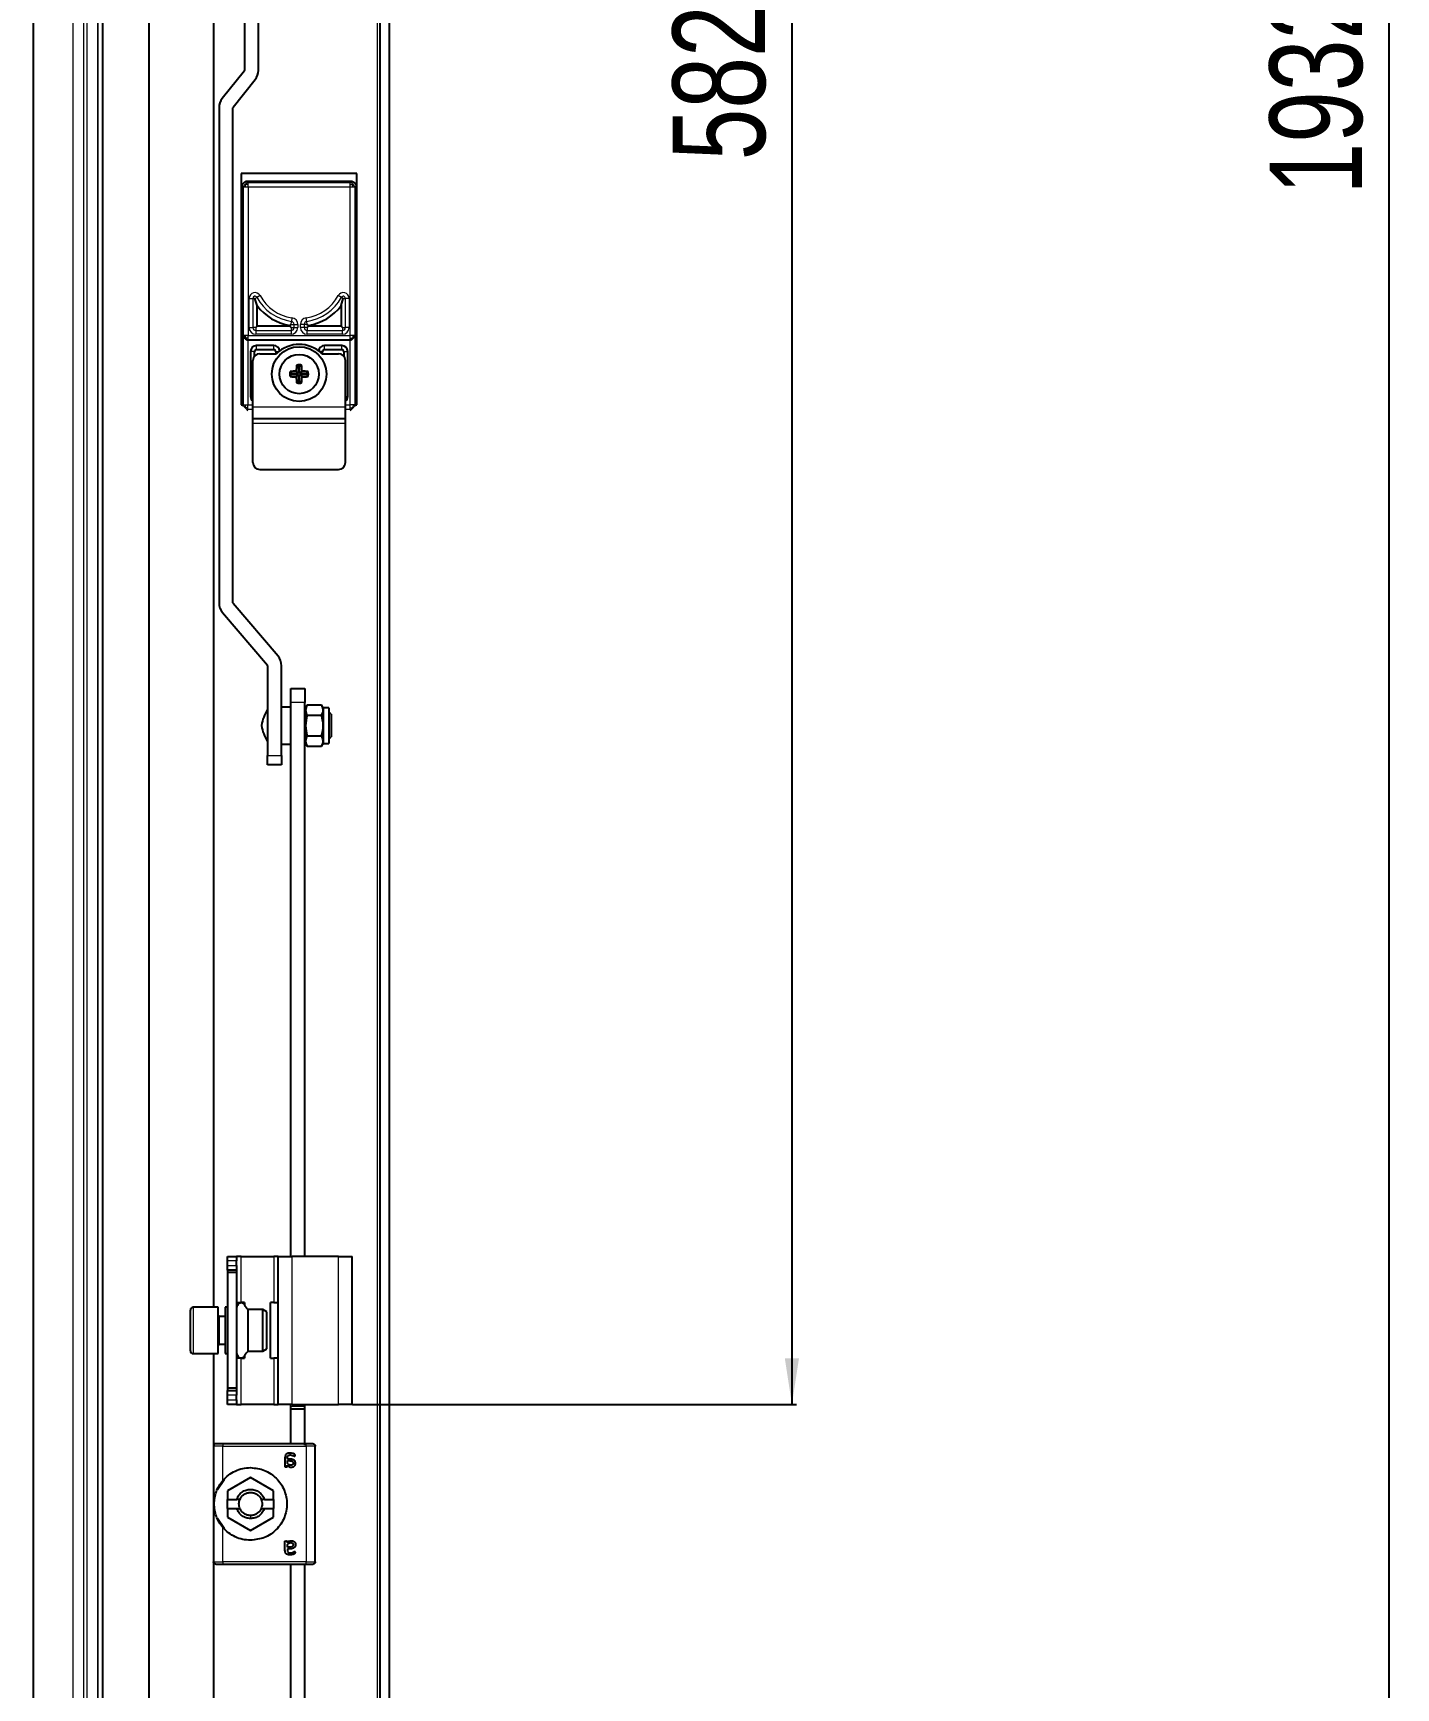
# Model space of a CAD drawing. Header units: millimetres. Extents: x -769 to 1797, y -1657 to 1017.
# Drawn here: x 1502.8 to 1797.4, y -609.3 to -251.7 of the extents above; entities that cross this region are included whole.
import ezdxf

# ---------------------------------------------------------------- set-up
doc = ezdxf.new("R2010")
doc.units = ezdxf.units.MM
doc.layers.add('FORMAT', color=7, linetype='Continuous')
doc.styles.add('SLDTEXTSTYLE0', font='TXT', dxfattribs={"width": 0.75})
doc.dimstyles.new('SLDDIMSTYLE0', dxfattribs={"dimtxt": 20, "dimasz": 10, "dimexe": 0, "dimexo": 0.0625, "dimgap": 5, "dimtad": 2, "dimdec": 1, "dimrnd": 1e-09, "dimzin": 12, "dimdsep": 46, "dimtxsty": 'SLDTEXTSTYLE0', "dimsah": 1, "dimcen": 0.09, "dimadec": 0, "dimazin": 3, "dimtfac": 1, "dimtofl": 0, "dimtmove": 0, "dimatfit": 3, "dimfxl": 0, "dimfrac": 2, "dimtolj": 1, "dimtzin": 12, "dimarcsym": 0})

# ---------------------------------------------------------------- blocks, each defined once
blk = doc.blocks.new('_D_8')
at = {"layer": 'FORMAT'}
for p, q in [((1571.83, 708.99), (1796.84, 708.99)), ((1795.84, 708.99), (1795.84, -1223.01)), ((1571.83, -1223.01), (1796.84, -1223.01))]:
    blk.add_line(p, q, dxfattribs=at)
for points in [[(1795.84, 708.99), (1794.3, 698.99), (1797.38, 698.99)], [(1795.84, -1223.01), (1797.38, -1213.01), (1794.3, -1213.01)]]:
    blk.add_solid(points, dxfattribs=at)
at = {"layer": 'FORMAT', "insert": (1770.06, -286.56), "char_height": 20, "attachment_point": 1, "rotation": 90, "style": 'SLDTEXTSTYLE0'}
blk.add_mtext('1932', dxfattribs=at)
blk = doc.blocks.new('_D_11')
at = {"layer": 'FORMAT'}
for p, q in [((1571.83, 33.99), (1667.83, 33.99)), ((1666.83, 33.99), (1666.83, -548.01)), ((1571.83, -548.01), (1667.83, -548.01))]:
    blk.add_line(p, q, dxfattribs=at)
for points in [[(1666.83, 33.99), (1665.29, 23.99), (1668.36, 23.99)], [(1666.83, -548.01), (1668.36, -538.01), (1665.29, -538.01)]]:
    blk.add_solid(points, dxfattribs=at)
at = {"layer": 'FORMAT', "insert": (1641.04, -279.17), "char_height": 20, "attachment_point": 1, "rotation": 90, "style": 'SLDTEXTSTYLE0'}
blk.add_mtext('582', dxfattribs=at)

msp = doc.modelspace()

# ---------------------------------------------------------------- linework, layer by layer
at = {"color": 7, "linetype": 'Continuous', "lineweight": 25}
for p, q in [((1577.82, -1334.51), (1577.82, 820.49)), ((1579.82, -1334.51), (1579.82, 820.49)), ((1527.82, 787.49), (1527.82, -1301.51)), ((1517.82, 757.99), (1517.82, -1272.01)), ((1502.82, 742.99), (1502.82, -1257.01)), ((1541.82, 12.99), (1541.82, -527.01)), ((1548.52, -234.51), (1548.52, -259.74)), ((1551.52, -259.74), (1551.52, -234.51)), ((1548.48, -259.86), (1543.72, -265.83)), ((1546.06, -267.7), (1550.82, -261.73)), ((1543.02, -267.83), (1543.02, -374.81)), ((1546.02, -374.81), (1546.02, -267.83)), ((1572.82, -282.01), (1547.82, -282.01)), ((1547.82, -282.01), (1547.82, -332.01)), ((1572.82, -332.01), (1572.82, -282.01)), ((1548, -332.01), (1548, -284.69)), ((1549, -283.69), (1571.64, -283.69)), ((1572.64, -284.69), (1572.64, -332.01)), ((1551.22, -310.56), (1550.77, -309.01)), ((1551.22, -315.05), (1551.22, -310.56)), ((1569.42, -310.56), (1569.87, -309.01)), ((1569.42, -310.56), (1569.42, -315.05)), ((1558.32, -314.86), (1558.57, -314.64)), ((1562.32, -314.86), (1562.07, -314.64)), ((1549.29, -318.01), (1549.27, -318.01)), ((1549.3, -318.01), (1549.29, -318.01)), ((1571.34, -318.01), (1549.3, -318.01)), ((1551.22, -315.05), (1550.97, -315.31)), ((1558.32, -315.05), (1551.22, -315.05)), ((1558.32, -314.86), (1558.32, -315.05)), ((1558.32, -315.05), (1558.57, -315.31)), ((1562.32, -315.05), (1562.07, -315.31)), ((1562.32, -315.05), (1562.32, -314.86)), ((1569.42, -315.05), (1562.32, -315.05)), ((1569.42, -315.05), (1569.67, -315.31)), ((1571.35, -318.01), (1571.34, -318.01)), ((1571.37, -318.01), (1571.35, -318.01)), ((1549.82, -320.51), (1549.82, -330.21)), ((1550.69, -321.48), (1550.69, -320.51)), ((1554.82, -319.21), (1551.12, -319.21)), ((1551.12, -320.07), (1554.82, -320.07)), ((1551.82, -320.96), (1555.42, -320.96)), ((1555.26, -320.51), (1555.26, -320.96)), ((1565.22, -320.96), (1568.82, -320.96)), ((1565.39, -320.96), (1565.39, -320.51)), ((1569.52, -319.21), (1565.82, -319.21)), ((1565.82, -320.07), (1569.52, -320.07)), ((1569.96, -320.51), (1569.96, -321.48)), ((1570.82, -330.21), (1570.82, -320.51)), ((1550.32, -332.46), (1550.32, -322.46)), ((1558.76, -325.24), (1558.4, -324.81)), ((1560.21, -325.24), (1558.76, -325.24)), ((1560.21, -325.24), (1559.69, -324.73)), ((1560.21, -323.8), (1559.77, -323.44)), ((1560.21, -323.8), (1560.21, -325.24)), ((1560.43, -323.8), (1560.87, -323.44)), ((1560.43, -325.24), (1560.43, -323.8)), ((1560.43, -325.24), (1560.95, -324.73)), ((1561.88, -325.24), (1560.43, -325.24)), ((1561.88, -325.24), (1562.24, -324.81)), ((1570.32, -332.46), (1570.32, -322.46)), ((1558.76, -325.47), (1558.4, -325.9)), ((1558.76, -325.47), (1560.21, -325.47)), ((1560.21, -325.47), (1559.69, -325.99)), ((1560.21, -326.92), (1559.77, -327.28)), ((1560.21, -325.47), (1560.21, -326.92)), ((1560.43, -325.47), (1560.95, -325.99)), ((1560.43, -325.47), (1561.88, -325.47)), ((1560.43, -326.92), (1560.43, -325.47)), ((1560.43, -326.92), (1560.87, -327.28)), ((1561.88, -325.47), (1562.24, -325.9)), ((1547.82, -332.01), (1548.04, -332.01)), ((1550.32, -334.96), (1550.32, -332.46)), ((1570.32, -334.96), (1570.32, -332.46)), ((1572.6, -332.01), (1572.82, -332.01)), ((1550.32, -334.96), (1570.32, -334.96)), ((1550.32, -335.96), (1550.32, -334.96)), ((1550.32, -344.46), (1550.32, -335.96)), ((1570.32, -335.96), (1570.32, -334.96)), ((1570.32, -344.46), (1570.32, -335.96)), ((1551.82, -345.96), (1568.82, -345.96)), ((1555.76, -386.3), (1546.07, -374.94)), ((1543.79, -376.88), (1553.47, -388.25)), ((1553.52, -388.38), (1553.52, -407.81)), ((1556.52, -407.81), (1556.52, -388.38)), ((1558.52, -393.31), (1561.52, -393.31)), ((1558.52, -396.31), (1558.52, -393.31)), ((1561.52, -393.31), (1561.52, -396.31)), ((1558.52, -516.01), (1558.52, -396.31)), ((1561.52, -516.01), (1561.52, -396.31)), ((1562.07, -396.86), (1561.72, -397.46)), ((1562.07, -396.86), (1565.17, -396.86)), ((1565.52, -397.46), (1565.17, -396.86)), ((1558.52, -397.31), (1556.52, -397.31)), ((1561.72, -398.36), (1561.52, -398.36)), ((1561.72, -397.46), (1561.72, -405.16)), ((1562.07, -399.08), (1565.17, -399.08)), ((1566.72, -397.46), (1565.52, -397.46)), ((1565.52, -397.46), (1565.52, -405.16)), ((1566.72, -397.46), (1566.72, -405.16)), ((1567.22, -398.86), (1566.72, -398.36)), ((1567.22, -398.86), (1567.22, -403.76)), ((1562.07, -403.53), (1565.17, -403.53)), ((1566.72, -404.26), (1567.22, -403.76)), ((1556.52, -405.31), (1558.52, -405.31)), ((1561.52, -404.26), (1561.72, -404.26)), ((1561.72, -405.16), (1562.07, -405.76)), ((1562.07, -405.76), (1565.17, -405.76)), ((1565.17, -405.76), (1565.52, -405.16)), ((1565.52, -405.16), (1566.72, -405.16)), ((1553.52, -409.81), (1553.52, -407.81)), ((1556.52, -409.81), (1553.52, -409.81)), ((1556.52, -407.81), (1556.52, -409.81)), ((1544.82, -516.01), (1546.82, -516.01)), ((1544.82, -517.01), (1544.82, -516.01)), ((1544.82, -518.01), (1544.82, -517.01)), ((1544.82, -519.01), (1544.82, -518.01)), ((1546.82, -516.01), (1546.82, -517.01)), ((1547.82, -516.01), (1546.82, -516.01)), ((1546.82, -518.01), (1546.82, -517.01)), ((1546.82, -518.01), (1546.82, -519.01)), ((1547.82, -516.01), (1554.82, -516.01)), ((1555.82, -516.01), (1554.82, -516.01)), ((1555.82, -516.01), (1558.82, -516.01)), ((1555.82, -548.01), (1555.82, -516.01)), ((1568.82, -516.01), (1558.82, -516.01)), ((1568.82, -516.01), (1571.82, -516.01)), ((1571.82, -548.01), (1571.82, -516.01)), ((1546.82, -519.01), (1544.82, -519.01)), ((1544.82, -519.01), (1544.82, -519.51)), ((1546.82, -519.51), (1544.82, -519.51)), ((1544.82, -519.51), (1544.82, -544.51)), ((1546.82, -519.01), (1546.82, -519.51)), ((1546.82, -519.51), (1546.82, -544.51)), ((1536.82, -536.41), (1536.82, -527.61)), ((1542.82, -527.01), (1537.42, -527.01)), ((1542.82, -537.01), (1542.82, -527.01)), ((1544.32, -529.01), (1543.07, -529.01)), ((1544.82, -527.01), (1544.32, -527.01)), ((1544.32, -527.01), (1544.32, -528.22)), ((1544.32, -528.22), (1544.32, -537.01)), ((1546.82, -526.01), (1547.82, -526.01)), ((1548.52, -526.01), (1547.82, -526.01)), ((1548.52, -526.01), (1548.52, -526.46)), ((1552.45, -527.51), (1549.32, -527.51)), ((1549.32, -536.51), (1549.32, -527.51)), ((1553.32, -528.01), (1552.45, -527.51)), ((1552.45, -536.51), (1552.45, -527.51)), ((1553.32, -536.01), (1553.32, -528.01)), ((1554.12, -538.01), (1554.12, -526.01)), ((1554.82, -526.01), (1554.12, -526.01)), ((1554.82, -526.01), (1555.82, -526.01)), ((1543.07, -535.01), (1544.32, -535.01)), ((1552.45, -536.51), (1553.32, -536.01)), ((1537.42, -537.01), (1542.82, -537.01)), ((1541.82, -537.01), (1541.82, -556.83)), ((1544.32, -537.01), (1544.82, -537.01)), ((1547.82, -538.01), (1546.82, -538.01)), ((1547.82, -538.01), (1548.52, -538.01)), ((1548.52, -537.56), (1548.52, -538.01)), ((1549.32, -536.51), (1552.45, -536.51)), ((1554.12, -538.01), (1554.82, -538.01)), ((1555.82, -538.01), (1554.82, -538.01)), ((1546.82, -544.51), (1544.82, -544.51)), ((1544.82, -544.51), (1544.82, -545.01)), ((1544.82, -546.01), (1544.82, -545.01)), ((1544.82, -545.01), (1546.82, -545.01)), ((1544.82, -547.01), (1544.82, -546.01)), ((1544.82, -548.01), (1544.82, -547.01)), ((1546.82, -544.51), (1546.82, -545.01)), ((1546.82, -545.01), (1546.82, -546.01)), ((1546.82, -547.01), (1546.82, -546.01)), ((1546.82, -547.01), (1546.82, -548.01)), ((1546.82, -548.01), (1544.82, -548.01)), ((1546.82, -548.01), (1547.82, -548.01)), ((1554.82, -548.01), (1547.82, -548.01)), ((1554.82, -548.01), (1555.82, -548.01)), ((1558.82, -548.01), (1555.82, -548.01)), ((1558.52, -548.47), (1558.52, -548.01)), ((1558.52, -548.97), (1558.52, -548.47)), ((1558.52, -548.97), (1561.52, -548.97)), ((1558.52, -556.51), (1558.52, -548.97)), ((1558.82, -548.01), (1568.82, -548.01)), ((1561.52, -548.47), (1561.52, -548.01)), ((1561.52, -548.97), (1561.52, -548.47)), ((1561.52, -556.81), (1561.52, -548.97)), ((1571.82, -548.01), (1568.82, -548.01)), ((1541.82, -557.01), (1541.82, -582.01)), ((1561.82, -556.51), (1543.82, -556.51)), ((1562.42, -556.51), (1562.17, -556.51)), ((1563.82, -582.01), (1563.82, -557.01)), ((1557.26, -559.55), (1557.26, -561.41)), ((1557.72, -561.41), (1557.72, -561.13)), ((1557.79, -559.8), (1557.79, -559.58)), ((1558.17, -559.8), (1557.79, -559.8)), ((1557.79, -560.15), (1558.22, -560.15)), ((1557.79, -560.74), (1557.79, -560.15)), ((1542.65, -566.38), (1544.16, -564.12)), ((1549.82, -563.79), (1544.87, -566.65)), ((1554.77, -566.65), (1549.82, -563.79)), ((1544.87, -566.65), (1544.87, -568.51)), ((1544.87, -568.51), (1546.83, -568.51)), ((1544.87, -570.51), (1544.87, -568.51)), ((1547.53, -568.51), (1546.83, -568.51)), ((1552.81, -568.51), (1552.11, -568.51)), ((1552.81, -568.51), (1554.77, -568.51)), ((1554.77, -568.51), (1554.77, -566.65)), ((1554.77, -568.51), (1554.77, -570.51)), ((1544.87, -570.51), (1544.87, -572.36)), ((1544.87, -570.51), (1546.83, -570.51)), ((1546.83, -570.51), (1547.53, -570.51)), ((1552.11, -570.51), (1552.81, -570.51)), ((1552.81, -570.51), (1554.77, -570.51)), ((1554.77, -572.36), (1554.77, -570.51)), ((1544.16, -574.89), (1542.65, -572.63)), ((1544.87, -572.36), (1549.82, -575.22)), ((1549.82, -575.22), (1554.77, -572.36)), ((1557.26, -579.46), (1557.26, -577.6)), ((1557.72, -577.6), (1557.72, -577.88)), ((1557.79, -578.86), (1557.79, -578.27)), ((1558.22, -578.86), (1557.79, -578.86)), ((1558.17, -579.21), (1557.79, -579.21)), ((1557.79, -579.21), (1557.79, -579.43)), ((1541.82, -582.18), (1541.82, -1202.01)), ((1543.82, -582.51), (1561.82, -582.51)), ((1558.52, -1191.01), (1558.52, -582.51)), ((1561.52, -1191.01), (1561.52, -582.51)), ((1562.17, -582.51), (1562.42, -582.51))]:
    msp.add_line(p, q, dxfattribs=at)
at = {"color": 8, "linetype": 'Continuous', "lineweight": 18}
for p, q in [((1577.22, 817.89), (1577.22, -1331.91)), ((1514.41, 754.59), (1514.41, -1268.6)), ((1516.72, 756.89), (1516.72, -1270.91)), ((1516.82, 756.99), (1516.82, -1271.01)), ((1511.41, 751.59), (1511.41, -1265.6)), ((1513.72, 753.89), (1513.72, -1267.91)), ((1548.3, -284.99), (1548, -284.69)), ((1548.3, -317.01), (1548.3, -284.99)), ((1549, -283.69), (1549.3, -283.99)), ((1549.3, -283.99), (1571.34, -283.99)), ((1549.3, -284.99), (1549.3, -317.01)), ((1571.34, -284.99), (1549.3, -284.99)), ((1571.34, -283.99), (1571.64, -283.69)), ((1571.34, -317.01), (1571.34, -284.99)), ((1572.64, -284.69), (1572.34, -284.99)), ((1572.34, -284.99), (1572.34, -317.01)), ((1549.51, -315.31), (1549.51, -309.01)), ((1549.51, -309.01), (1550.31, -309.01)), ((1550.31, -309.01), (1550.31, -315.31)), ((1550.77, -309.01), (1550.31, -309.01)), ((1550.77, -309.01), (1551.18, -308.79)), ((1551.88, -308.41), (1551.18, -308.79)), ((1569.47, -308.79), (1568.76, -308.41)), ((1569.87, -309.01), (1569.47, -308.79)), ((1569.87, -309.01), (1570.33, -309.01)), ((1571.13, -309.01), (1570.33, -309.01)), ((1570.33, -315.31), (1570.33, -309.01)), ((1571.13, -309.01), (1571.13, -315.31)), ((1558.57, -314.64), (1558.66, -313.98)), ((1558.57, -314.64), (1559.23, -314.64)), ((1558.77, -313.19), (1558.66, -313.98)), ((1559.23, -314.64), (1560.03, -314.64)), ((1559.23, -315.31), (1559.23, -314.64)), ((1560.03, -314.64), (1560.03, -315.31)), ((1560.61, -315.31), (1560.61, -314.64)), ((1561.41, -314.64), (1560.61, -314.64)), ((1561.41, -314.64), (1561.41, -315.31)), ((1562.07, -314.64), (1561.41, -314.64)), ((1561.98, -313.98), (1561.87, -313.19)), ((1562.07, -314.64), (1561.98, -313.98)), ((1548.27, -317.01), (1548.3, -317.01)), ((1548.27, -332.05), (1548.27, -317.01)), ((1549.27, -318.01), (1549.27, -332.05)), ((1549.3, -317.01), (1571.34, -317.01)), ((1549.51, -315.31), (1550.31, -315.31)), ((1550.97, -315.31), (1550.31, -315.31)), ((1550.97, -315.31), (1550.97, -315.97)), ((1550.97, -315.97), (1550.97, -316.77)), ((1550.97, -315.97), (1558.57, -315.97)), ((1558.57, -316.77), (1550.97, -316.77)), ((1558.57, -315.31), (1558.57, -315.97)), ((1558.57, -315.31), (1559.23, -315.31)), ((1558.57, -315.97), (1558.57, -316.77)), ((1559.23, -315.31), (1560.03, -315.31)), ((1561.41, -315.31), (1560.61, -315.31)), ((1562.07, -315.31), (1561.41, -315.31)), ((1562.07, -315.31), (1562.07, -315.97)), ((1562.07, -316.77), (1562.07, -315.97)), ((1562.07, -315.97), (1569.67, -315.97)), ((1569.67, -316.77), (1562.07, -316.77)), ((1569.67, -315.31), (1569.67, -315.97)), ((1569.67, -315.31), (1570.33, -315.31)), ((1569.67, -316.77), (1569.67, -315.97)), ((1571.13, -315.31), (1570.33, -315.31)), ((1571.37, -332.05), (1571.37, -318.01)), ((1572.34, -317.01), (1572.37, -317.01)), ((1572.37, -317.01), (1572.37, -332.05)), ((1550.69, -320.51), (1549.82, -320.51)), ((1551.12, -320.07), (1551.12, -319.21)), ((1554.82, -320.07), (1554.82, -319.21)), ((1555.26, -320.51), (1555.93, -320.51)), ((1565.39, -320.51), (1564.71, -320.51)), ((1565.82, -320.07), (1565.82, -319.21)), ((1569.52, -320.07), (1569.52, -319.21)), ((1569.96, -320.51), (1570.82, -320.51)), ((1548.04, -332.29), (1548.27, -332.05)), ((1549.27, -332.05), (1550.32, -332.05)), ((1550.32, -330.21), (1549.82, -330.21)), ((1550.32, -332.46), (1570.32, -332.46)), ((1570.32, -330.21), (1570.82, -330.21)), ((1570.32, -332.05), (1571.37, -332.05)), ((1572.37, -332.05), (1572.6, -332.29)), ((1549.27, -333.05), (1549.04, -333.29)), ((1550.32, -333.05), (1549.27, -333.05)), ((1550.32, -335.96), (1570.32, -335.96)), ((1571.37, -333.05), (1570.32, -333.05)), ((1571.6, -333.29), (1571.37, -333.05)), ((1561.52, -396.31), (1558.52, -396.31)), ((1553.52, -407.81), (1556.52, -407.81)), ((1546.82, -517.01), (1544.82, -517.01)), ((1544.82, -518.01), (1546.82, -518.01)), ((1547.82, -526.01), (1547.82, -516.01)), ((1554.82, -516.01), (1554.82, -526.01)), ((1558.82, -548.01), (1558.82, -516.01)), ((1568.82, -548.01), (1568.82, -516.01)), ((1537.42, -527.01), (1537.42, -537.01)), ((1543.07, -529.01), (1543.07, -530.47)), ((1543.07, -530.47), (1543.07, -535.01)), ((1547.82, -548.01), (1547.82, -538.01)), ((1554.82, -538.01), (1554.82, -548.01)), ((1546.82, -546.01), (1544.82, -546.01)), ((1544.82, -547.01), (1546.82, -547.01)), ((1561.52, -548.47), (1558.52, -548.47)), ((1543.82, -564.44), (1543.82, -557.01)), ((1543.82, -557.01), (1561.82, -557.01)), ((1561.82, -557.01), (1561.82, -582.01)), ((1549.82, -572.01), (1549.82, -572.66)), ((1543.82, -582.01), (1543.82, -574.57)), ((1561.82, -582.01), (1543.82, -582.01))]:
    msp.add_line(p, q, dxfattribs=at)
at = {"color": 7, "linetype": 'Continuous', "lineweight": 25}
for radius in [5.9, 4.25]:
    msp.add_circle((1560.32, -325.36), radius, dxfattribs=at)
for centre, radius, start, end in [((1548.32, -259.74), 0.2, 321.4416, 0), ((1548.32, -259.74), 3.2, 321.4416, 0), ((1546.22, -267.83), 3.2, 141.4416, 180), ((1546.22, -267.83), 0.2, 141.4416, 180), ((1560.02, -304.03), 10.95, 216.5958, 261.061), ((1560.62, -304.03), 10.95, 278.939, 323.4042), ((1551.12, -320.51), 1.3, 90, 180), ((1551.82, -322.46), 1.5, 90, 180), ((1551.12, -320.51), 0.435, 90, 180), ((1554.82, -320.51), 1.3, 6.3593, 90), ((1554.82, -320.51), 0.435, 0, 90), ((1560.32, -325.96), 7, 45.5847, 134.4153), ((1565.82, -320.51), 1.3, 90, 173.6407), ((1565.82, -320.51), 0.435, 90, 180), ((1568.82, -322.46), 1.5, 0, 90), ((1569.52, -320.51), 1.3, 0, 90), ((1569.52, -320.51), 0.435, 0, 90), ((1560.32, -325.36), 2, 164.1146, 195.8854), ((1560.25, -343.44), 18.72, 91.7249, 95.6832), ((1560.32, -325.36), 1.56, 175.8165, 184.1835), ((1578.4, -325.29), 18.72, 174.3168, 178.2751), ((1560.32, -325.36), 2, 74.1146, 105.8854), ((1560.32, -325.36), 1.56, 85.8165, 94.1835), ((1542.24, -325.29), 18.72, 1.7249, 5.6832), ((1560.39, -343.44), 18.72, 84.3168, 88.2751), ((1560.32, -325.36), 1.56, 355.8165, 4.1835), ((1560.32, -325.36), 2, 344.1146, 15.8854), ((1560.25, -307.28), 18.72, 264.3168, 268.2751), ((1578.4, -325.42), 18.72, 181.7249, 185.6832), ((1560.32, -325.36), 2, 254.1146, 285.8854), ((1560.32, -325.36), 1.56, 265.8165, 274.1835), ((1542.24, -325.42), 18.72, 354.3168, 358.2751), ((1560.39, -307.28), 18.72, 271.7249, 275.6832), ((1551.12, -330.21), 1.3, 180, 232.0201), ((1569.52, -330.21), 1.3, 307.9799, 0), ((1551.82, -344.46), 1.5, 180, 270), ((1568.82, -344.46), 1.5, 270, 0), ((1546.22, -374.81), 3.2, 180, 220.4367), ((1546.22, -374.81), 0.2, 180, 220.4367), ((1553.32, -388.38), 0.2, 0, 40.4367), ((1553.32, -388.38), 3.2, 0, 40.4367), ((1560.16, -402.26), 8, 146.1291, 173.1181), ((1560.16, -400.35), 8, 186.8819, 213.8709), ((1537.42, -527.61), 0.6, 90, 180), ((1543.07, -528.76), 0.25, 180, 270), ((1543.07, -535.26), 0.25, 90, 180), ((1537.42, -536.41), 0.6, 180, 270)]:
    msp.add_arc(centre, radius, start, end, dxfattribs=at)
at = {"color": 8, "linetype": 'Continuous', "lineweight": 18}
for centre, radius, start, end in [((1550.77, -309.01), 1.26, 28.2631, 180), ((1550.77, -309.01), 0.46, 28.2631, 180), ((1560.02, -304.03), 10.04, 208.2631, 262.2213), ((1560.02, -304.03), 9.24, 208.2631, 262.2213), ((1560.62, -304.03), 9.24, 277.7787, 331.7369), ((1560.62, -304.03), 10.04, 277.7787, 331.7369), ((1569.87, -309.01), 1.26, 0, 151.7369), ((1569.87, -309.01), 0.46, 0, 151.7369), ((1558.57, -314.64), 0.66, 0, 82.2213), ((1558.57, -314.64), 1.46, 0, 82.2213), ((1562.07, -314.64), 1.46, 97.7787, 180), ((1562.07, -314.64), 0.66, 97.7787, 180), ((1550.97, -315.31), 1.46, 180, 270), ((1550.97, -315.31), 0.66, 180, 270), ((1558.57, -315.31), 1.46, 270, 0), ((1558.57, -315.31), 0.66, 270, 0), ((1562.07, -315.31), 1.46, 180, 270), ((1562.07, -315.31), 0.66, 180, 270), ((1569.67, -315.31), 1.46, 270, 0), ((1569.67, -315.31), 0.66, 270, 0)]:
    msp.add_arc(centre, radius, start, end, dxfattribs=at)
at = {"color": 7, "linetype": 'Continuous', "lineweight": 25}
for points, knots in [([(1548, -284.69), (1548.01, -284.66), (1548.02, -284.54), (1548.15, -284.31), (1548.36, -284.05), (1548.6, -283.85), (1548.8, -283.74), (1548.91, -283.7), (1548.97, -283.69), (1549, -283.69)], [0, 0, 0, 0, 0.0566974, 0.2503517, 0.4998638, 0.7488693, 0.8744535, 0.9435148, 1, 1, 1, 1]), ([(1571.64, -283.69), (1571.67, -283.69), (1571.79, -283.7), (1572.01, -283.83), (1572.28, -284.05), (1572.48, -284.29), (1572.58, -284.48), (1572.63, -284.6), (1572.64, -284.66), (1572.64, -284.69)], [0, 0, 0, 0, 0.056697, 0.250352, 0.499864, 0.748869, 0.874453, 0.943515, 1, 1, 1, 1]), ([(1548.27, -317.01), (1548.28, -317.06), (1548.33, -317.27), (1548.56, -317.55), (1548.83, -317.81), (1549.04, -317.93), (1549.17, -317.99), (1549.24, -318), (1549.27, -318.01)], [0, 0, 0, 0, 0.125207, 0.499639, 0.74848, 0.874099, 0.946251, 1, 1, 1, 1]), ([(1571.34, -318.01), (1571.37, -318), (1571.43, -318), (1571.55, -317.95), (1571.74, -317.85), (1571.88, -317.72), (1571.97, -317.64)], [0, 0, 0, 0, 0.124863, 0.249962, 0.500073, 1, 1, 1, 1]), ([(1571.37, -318.01), (1571.4, -318), (1571.55, -317.98), (1571.78, -317.82), (1572.04, -317.6), (1572.23, -317.36), (1572.34, -317.16), (1572.36, -317.06), (1572.37, -317.01)], [0, 0, 0, 0, 0.053741, 0.2506254, 0.4994286, 0.749504, 0.8748127, 1, 1, 1, 1]), ([(1562.07, -396.86), (1561.89, -397.25), (1561.55, -398), (1561.9, -398.74), (1562.07, -399.08)], [0, 0, 0, 0, 0.534707, 1, 1, 1, 1]), ([(1565.17, -399.08), (1565.35, -398.68), (1565.69, -397.94), (1565.34, -397.2), (1565.17, -396.86)], [0, 0, 0, 0, 0.534707, 1, 1, 1, 1]), ([(1562.07, -399.08), (1561.89, -399.84), (1561.55, -401.32), (1561.9, -402.8), (1562.07, -403.53)], [0, 0, 0, 0, 0.508481, 1, 1, 1, 1]), ([(1565.17, -403.53), (1565.35, -402.78), (1565.69, -401.29), (1565.34, -399.81), (1565.17, -399.08)], [0, 0, 0, 0, 0.508481, 1, 1, 1, 1]), ([(1562.07, -403.53), (1561.89, -403.93), (1561.55, -404.67), (1561.9, -405.41), (1562.07, -405.76)], [0, 0, 0, 0, 0.534707, 1, 1, 1, 1]), ([(1565.17, -405.76), (1565.35, -405.36), (1565.69, -404.62), (1565.34, -403.88), (1565.17, -403.53)], [0, 0, 0, 0, 0.534707, 1, 1, 1, 1]), ([(1549.32, -527.51), (1549.15, -527.35), (1548.8, -527.05), (1548.6, -526.48), (1548.24, -526.17), (1547.9, -526.04), (1547.54, -526.08), (1547.2, -526.27), (1546.94, -526.63), (1546.86, -526.92), (1546.82, -527.07)], [0, 0, 0, 0, 0.185676, 0.371025, 0.466937, 0.562172, 0.656347, 0.751553, 0.873842, 1, 1, 1, 1]), ([(1546.82, -536.94), (1546.86, -537.09), (1546.94, -537.38), (1547.2, -537.75), (1547.54, -537.93), (1547.9, -537.97), (1548.24, -537.84), (1548.6, -537.53), (1548.8, -536.97), (1549.15, -536.66), (1549.32, -536.51)], [0, 0, 0, 0, 0.126158, 0.248447, 0.343653, 0.437828, 0.533063, 0.628975, 0.814324, 1, 1, 1, 1]), ([(1558.37, -558.51), (1558.23, -558.51), (1558, -558.52), (1557.72, -558.62), (1557.54, -558.74), (1557.39, -558.9), (1557.28, -559.18), (1557.27, -559.4), (1557.26, -559.55)], [0, 0, 0, 0, 0.250089, 0.382495, 0.500259, 0.622163, 0.750133, 1, 1, 1, 1]), ([(1557.72, -561.13), (1557.84, -561.25), (1558.03, -561.42), (1558.31, -561.53), (1558.47, -561.56), (1558.55, -561.56), (1558.6, -561.57)], [0, 0, 0, 0, 0.499113, 0.749325, 0.874665, 1, 1, 1, 1]), ([(1557.79, -559.58), (1557.8, -559.49), (1557.8, -559.36), (1557.86, -559.19), (1557.93, -559.08), (1558.04, -559), (1558.16, -558.95), (1558.3, -558.92), (1558.39, -558.92), (1558.43, -558.92)], [0, 0, 0, 0, 0.250023, 0.382539, 0.499802, 0.620838, 0.749652, 0.874777, 1, 1, 1, 1]), ([(1558.51, -561.15), (1558.44, -561.15), (1558.3, -561.14), (1558.04, -561), (1557.89, -560.84), (1557.79, -560.74)], [0, 0, 0, 0, 0.249939, 0.499864, 1, 1, 1, 1]), ([(1559.56, -560.72), (1559.55, -560.64), (1559.54, -560.49), (1559.45, -560.27), (1559.29, -560.09), (1559.03, -559.92), (1558.64, -559.82), (1558.33, -559.81), (1558.17, -559.8)], [0, 0, 0, 0, 0.125049, 0.249886, 0.370856, 0.49982, 0.749609, 1, 1, 1, 1]), ([(1558.22, -560.15), (1558.32, -560.16), (1558.5, -560.16), (1558.73, -560.23), (1558.87, -560.32), (1558.97, -560.42), (1559.02, -560.55), (1559.02, -560.64), (1559.03, -560.68)], [0, 0, 0, 0, 0.279652, 0.500248, 0.629485, 0.750186, 0.875763, 1, 1, 1, 1]), ([(1559.44, -559), (1559.44, -558.95), (1559.44, -558.86), (1559.37, -558.78), (1559.24, -558.69), (1558.91, -558.56), (1558.59, -558.53), (1558.37, -558.51)], [0, 0, 0, 0, 0.1246927, 0.1871822, 0.2497734, 0.5000394, 1, 1, 1, 1]), ([(1558.43, -558.92), (1558.59, -558.94), (1558.83, -558.96), (1559.09, -559.09), (1559.21, -559.16), (1559.28, -559.2), (1559.32, -559.21), (1559.34, -559.21)], [0, 0, 0, 0, 0.4987, 0.749508, 0.874949, 0.946783, 1, 1, 1, 1]), ([(1559.03, -560.68), (1559.02, -560.75), (1559.01, -560.85), (1558.95, -560.96), (1558.88, -561.04), (1558.8, -561.09), (1558.71, -561.13), (1558.61, -561.15), (1558.55, -561.15), (1558.51, -561.15)], [0, 0, 0, 0, 0.249168, 0.373635, 0.49939, 0.619394, 0.749656, 0.87477, 1, 1, 1, 1]), ([(1558.6, -561.57), (1558.72, -561.56), (1558.9, -561.55), (1559.13, -561.46), (1559.28, -561.36), (1559.4, -561.23), (1559.53, -561.03), (1559.55, -560.84), (1559.56, -560.72)], [0, 0, 0, 0, 0.25007, 0.379181, 0.500499, 0.62417, 0.750842, 1, 1, 1, 1]), ([(1559.34, -559.21), (1559.35, -559.21), (1559.36, -559.21), (1559.38, -559.2), (1559.4, -559.18), (1559.41, -559.16), (1559.43, -559.12), (1559.44, -559.08), (1559.44, -559.04), (1559.44, -559.02), (1559.44, -559)], [0, 0, 0, 0, 0.128825, 0.180169, 0.243397, 0.36986, 0.499864, 0.749649, 0.843476, 1, 1, 1, 1]), ([(1543.82, -574.57), (1543.53, -574.19), (1542.96, -573.44), (1542.41, -572.19), (1542.06, -570.91), (1541.93, -569.51), (1542.06, -568.1), (1542.41, -566.82), (1542.97, -565.57), (1543.54, -564.82), (1543.82, -564.44)], [0, 0, 0, 0, 0.125762, 0.25037, 0.375307, 0.500139, 0.62481, 0.749763, 0.874888, 1, 1, 1, 1]), ([(1557.26, -561.41), (1557.26, -561.43), (1557.26, -561.44), (1557.28, -561.46), (1557.3, -561.48), (1557.38, -561.51), (1557.45, -561.51), (1557.49, -561.51)], [0, 0, 0, 0, 0.124881, 0.183376, 0.250934, 0.500336, 1, 1, 1, 1]), ([(1557.49, -561.51), (1557.54, -561.51), (1557.6, -561.5), (1557.68, -561.49), (1557.71, -561.46), (1557.72, -561.44), (1557.72, -561.43), (1557.72, -561.41)], [0, 0, 0, 0, 0.499718, 0.749437, 0.810587, 0.875078, 1, 1, 1, 1]), ([(1557.26, -577.6), (1557.26, -577.59), (1557.26, -577.57), (1557.28, -577.55), (1557.3, -577.53), (1557.38, -577.51), (1557.45, -577.51), (1557.49, -577.51)], [0, 0, 0, 0, 0.124884, 0.186377, 0.250914, 0.500322, 1, 1, 1, 1]), ([(1557.49, -577.51), (1557.54, -577.51), (1557.6, -577.51), (1557.66, -577.52), (1557.69, -577.54), (1557.71, -577.55), (1557.72, -577.57), (1557.72, -577.59), (1557.72, -577.6)], [0, 0, 0, 0, 0.499162, 0.644242, 0.749698, 0.813605, 0.875217, 1, 1, 1, 1]), ([(1557.72, -577.88), (1557.84, -577.77), (1558.03, -577.59), (1558.35, -577.47), (1558.51, -577.45), (1558.6, -577.45)], [0, 0, 0, 0, 0.499364, 0.749701, 1, 1, 1, 1]), ([(1557.79, -578.27), (1557.89, -578.17), (1558.04, -578.01), (1558.27, -577.9), (1558.41, -577.86), (1558.48, -577.86), (1558.51, -577.86)], [0, 0, 0, 0, 0.499765, 0.749504, 0.874771, 1, 1, 1, 1]), ([(1559.56, -578.29), (1559.56, -578.33), (1559.55, -578.41), (1559.52, -578.56), (1559.45, -578.75), (1559.29, -578.92), (1559.02, -579.09), (1558.64, -579.2), (1558.33, -579.21), (1558.17, -579.21)], [0, 0, 0, 0, 0.0626366, 0.1252782, 0.2500723, 0.3748405, 0.4999941, 0.7496958, 1, 1, 1, 1]), ([(1559.03, -578.33), (1559.02, -578.38), (1559.02, -578.47), (1558.97, -578.59), (1558.87, -578.7), (1558.73, -578.79), (1558.5, -578.85), (1558.32, -578.86), (1558.22, -578.86)], [0, 0, 0, 0, 0.124446, 0.249795, 0.37, 0.499734, 0.719932, 1, 1, 1, 1]), ([(1558.51, -577.86), (1558.58, -577.86), (1558.68, -577.87), (1558.8, -577.92), (1558.88, -577.97), (1558.95, -578.05), (1559, -578.13), (1559.02, -578.23), (1559.03, -578.3), (1559.03, -578.33)], [0, 0, 0, 0, 0.249623, 0.37714, 0.499734, 0.62273, 0.749812, 0.874876, 1, 1, 1, 1]), ([(1558.6, -577.45), (1558.72, -577.45), (1558.9, -577.47), (1559.13, -577.55), (1559.28, -577.65), (1559.4, -577.78), (1559.53, -577.99), (1559.55, -578.17), (1559.56, -578.29)], [0, 0, 0, 0, 0.25007, 0.379559, 0.500499, 0.624556, 0.750843, 1, 1, 1, 1]), ([(1558.37, -580.51), (1558.3, -580.5), (1558.15, -580.5), (1557.93, -580.46), (1557.72, -580.4), (1557.53, -580.28), (1557.39, -580.11), (1557.28, -579.83), (1557.27, -579.61), (1557.26, -579.46)], [0, 0, 0, 0, 0.125255, 0.250437, 0.383066, 0.500493, 0.622629, 0.75025, 1, 1, 1, 1]), ([(1557.79, -579.43), (1557.79, -579.48), (1557.79, -579.56), (1557.82, -579.7), (1557.86, -579.83), (1557.93, -579.94), (1558.04, -580.02), (1558.21, -580.08), (1558.34, -580.09), (1558.43, -580.09)], [0, 0, 0, 0, 0.125295, 0.250514, 0.383518, 0.50035, 0.621938, 0.750243, 1, 1, 1, 1]), ([(1559.44, -580.01), (1559.44, -580.04), (1559.44, -580.09), (1559.42, -580.17), (1559.37, -580.24), (1559.24, -580.33), (1558.91, -580.46), (1558.59, -580.49), (1558.37, -580.51)], [0, 0, 0, 0, 0.062686, 0.125173, 0.187628, 0.250185, 0.500314, 1, 1, 1, 1]), ([(1558.43, -580.09), (1558.59, -580.08), (1558.9, -580.05), (1559.16, -579.84), (1559.32, -579.8), (1559.34, -579.8)], [0, 0, 0, 0, 0.498852, 0.946609, 1, 1, 1, 1]), ([(1559.34, -579.8), (1559.35, -579.8), (1559.36, -579.8), (1559.38, -579.81), (1559.4, -579.83), (1559.41, -579.85), (1559.44, -579.91), (1559.44, -579.97), (1559.44, -580.01)], [0, 0, 0, 0, 0.13107, 0.182437, 0.243796, 0.371388, 0.500442, 1, 1, 1, 1])]:
    msp.add_open_spline(points, degree=3, knots=knots, dxfattribs=at)
at = {"color": 8, "linetype": 'Continuous', "lineweight": 18}
for points, knots in [([(1548.67, -284.36), (1548.59, -284.45), (1548.46, -284.59), (1548.36, -284.78), (1548.31, -284.9), (1548.31, -284.96), (1548.3, -284.99)], [0, 0, 0, 0, 0.499932, 0.750046, 0.875143, 1, 1, 1, 1]), ([(1548.68, -284.99), (1548.57, -284.99), (1548.43, -284.99), (1548.32, -284.99), (1548.31, -284.99), (1548.3, -284.99)], [0, 0, 0, 0, 0.633094, 0.851999, 1, 1, 1, 1]), ([(1549.3, -283.99), (1549.27, -283.99), (1549.21, -284), (1549.09, -284.04), (1548.9, -284.15), (1548.76, -284.27), (1548.67, -284.36)], [0, 0, 0, 0, 0.124863, 0.249962, 0.500073, 1, 1, 1, 1]), ([(1548.67, -284.36), (1548.68, -284.36), (1548.69, -284.38), (1548.76, -284.44), (1548.78, -284.47)], [0, 0, 0, 0, 0.584601, 1, 1, 1, 1]), ([(1548.68, -284.99), (1548.68, -284.88), (1548.69, -284.7), (1548.76, -284.54), (1548.78, -284.47)], [0, 0, 0, 0, 0.584782, 1, 1, 1, 1]), ([(1549.3, -284.99), (1549.27, -284.99), (1549.18, -284.99), (1548.95, -284.99), (1548.79, -284.99), (1548.68, -284.99)], [0, 0, 0, 0, 0.148001, 0.366906, 1, 1, 1, 1]), ([(1549.3, -284.36), (1549.19, -284.37), (1549.01, -284.38), (1548.85, -284.44), (1548.78, -284.47)], [0, 0, 0, 0, 0.584782, 1, 1, 1, 1]), ([(1549.3, -284.36), (1549.3, -284.28), (1549.3, -284.15), (1549.3, -284.05), (1549.3, -284), (1549.3, -283.99), (1549.3, -283.99)], [0, 0, 0, 0, 0.499933, 0.750044, 0.87514, 1, 1, 1, 1]), ([(1549.3, -284.99), (1549.3, -284.96), (1549.3, -284.9), (1549.3, -284.78), (1549.3, -284.59), (1549.3, -284.45), (1549.3, -284.36)], [0, 0, 0, 0, 0.124527, 0.250035, 0.500121, 1, 1, 1, 1]), ([(1571.34, -284.36), (1571.34, -284.26), (1571.34, -284.12), (1571.34, -284.01), (1571.34, -283.99), (1571.34, -283.99)], [0, 0, 0, 0, 0.633094, 0.851999, 1, 1, 1, 1]), ([(1571.97, -284.36), (1571.88, -284.27), (1571.74, -284.15), (1571.55, -284.04), (1571.43, -284), (1571.37, -283.99), (1571.34, -283.99)], [0, 0, 0, 0, 0.4999316, 0.750046, 0.8751428, 1, 1, 1, 1]), ([(1571.34, -284.99), (1571.34, -284.95), (1571.34, -284.86), (1571.34, -284.64), (1571.34, -284.48), (1571.34, -284.36)], [0, 0, 0, 0, 0.148001, 0.3669064, 1, 1, 1, 1]), ([(1571.34, -284.36), (1571.45, -284.37), (1571.63, -284.38), (1571.79, -284.44), (1571.86, -284.47)], [0, 0, 0, 0, 0.584782, 1, 1, 1, 1]), ([(1571.96, -284.99), (1571.85, -284.99), (1571.69, -284.99), (1571.46, -284.99), (1571.37, -284.99), (1571.34, -284.99)], [0, 0, 0, 0, 0.633094, 0.851999, 1, 1, 1, 1]), ([(1571.97, -284.36), (1571.96, -284.36), (1571.95, -284.38), (1571.89, -284.44), (1571.86, -284.47)], [0, 0, 0, 0, 0.584601, 1, 1, 1, 1]), ([(1571.96, -284.99), (1571.96, -284.88), (1571.95, -284.7), (1571.89, -284.54), (1571.86, -284.47)], [0, 0, 0, 0, 0.584782, 1, 1, 1, 1]), ([(1572.34, -284.99), (1572.33, -284.99), (1572.32, -284.99), (1572.21, -284.99), (1572.07, -284.99), (1571.96, -284.99)], [0, 0, 0, 0, 0.148001, 0.366906, 1, 1, 1, 1]), ([(1572.34, -284.99), (1572.33, -284.96), (1572.33, -284.9), (1572.28, -284.78), (1572.18, -284.59), (1572.05, -284.45), (1571.97, -284.36)], [0, 0, 0, 0, 0.124863, 0.249962, 0.500073, 1, 1, 1, 1]), ([(1548.68, -317.01), (1548.59, -317.01), (1548.47, -317.01), (1548.36, -317.01), (1548.31, -317.01), (1548.31, -317.01), (1548.3, -317.01)], [0, 0, 0, 0, 0.49988, 0.749964, 0.875473, 1, 1, 1, 1]), ([(1548.67, -317.64), (1548.57, -317.52), (1548.43, -317.36), (1548.32, -317.13), (1548.31, -317.04), (1548.3, -317.01)], [0, 0, 0, 0, 0.633497, 0.852215, 1, 1, 1, 1]), ([(1548.67, -317.64), (1548.68, -317.63), (1548.69, -317.62), (1548.75, -317.56), (1548.78, -317.53)], [0, 0, 0, 0, 0.5850478, 1, 1, 1, 1]), ([(1549.3, -318.01), (1549.27, -318), (1549.18, -317.99), (1548.95, -317.88), (1548.79, -317.74), (1548.67, -317.64)], [0, 0, 0, 0, 0.147785, 0.366503, 1, 1, 1, 1]), ([(1549.3, -317.01), (1549.27, -317.01), (1549.21, -317.01), (1549.1, -317.01), (1548.91, -317.01), (1548.77, -317.01), (1548.68, -317.01)], [0, 0, 0, 0, 0.124527, 0.250035, 0.500121, 1, 1, 1, 1]), ([(1548.68, -317.01), (1548.68, -317.12), (1548.69, -317.3), (1548.75, -317.46), (1548.78, -317.53)], [0, 0, 0, 0, 0.585225, 1, 1, 1, 1]), ([(1549.3, -317.64), (1549.19, -317.63), (1549.01, -317.62), (1548.85, -317.56), (1548.78, -317.53)], [0, 0, 0, 0, 0.585048, 1, 1, 1, 1]), ([(1549.3, -317.64), (1549.3, -317.54), (1549.3, -317.41), (1549.3, -317.22), (1549.3, -317.1), (1549.3, -317.04), (1549.3, -317.01)], [0, 0, 0, 0, 0.4998775, 0.7499648, 0.8754836, 1, 1, 1, 1]), ([(1549.3, -318.01), (1549.3, -318), (1549.3, -318), (1549.3, -317.95), (1549.3, -317.85), (1549.3, -317.72), (1549.3, -317.64)], [0, 0, 0, 0, 0.124863, 0.249962, 0.500073, 1, 1, 1, 1]), ([(1571.34, -317.64), (1571.34, -317.52), (1571.34, -317.36), (1571.34, -317.13), (1571.34, -317.04), (1571.34, -317.01)], [0, 0, 0, 0, 0.633497, 0.852215, 1, 1, 1, 1]), ([(1571.96, -317.01), (1571.87, -317.01), (1571.74, -317.01), (1571.55, -317.01), (1571.43, -317.01), (1571.37, -317.01), (1571.34, -317.01)], [0, 0, 0, 0, 0.49988, 0.749964, 0.875473, 1, 1, 1, 1]), ([(1571.34, -317.64), (1571.45, -317.63), (1571.63, -317.62), (1571.79, -317.56), (1571.86, -317.53)], [0, 0, 0, 0, 0.585048, 1, 1, 1, 1]), ([(1571.34, -318.01), (1571.34, -318), (1571.34, -317.99), (1571.34, -317.88), (1571.34, -317.74), (1571.34, -317.64)], [0, 0, 0, 0, 0.147785, 0.366503, 1, 1, 1, 1]), ([(1571.96, -317.01), (1571.96, -317.12), (1571.95, -317.3), (1571.89, -317.46), (1571.86, -317.53)], [0, 0, 0, 0, 0.585225, 1, 1, 1, 1]), ([(1571.97, -317.64), (1571.96, -317.63), (1571.95, -317.62), (1571.89, -317.56), (1571.86, -317.53)], [0, 0, 0, 0, 0.585048, 1, 1, 1, 1]), ([(1572.34, -317.01), (1572.33, -317.01), (1572.33, -317.01), (1572.28, -317.01), (1572.17, -317.01), (1572.05, -317.01), (1571.96, -317.01)], [0, 0, 0, 0, 0.124527, 0.250035, 0.500121, 1, 1, 1, 1]), ([(1571.97, -317.64), (1572.05, -317.54), (1572.18, -317.41), (1572.28, -317.22), (1572.33, -317.1), (1572.33, -317.04), (1572.34, -317.01)], [0, 0, 0, 0, 0.4998775, 0.7499648, 0.8754836, 1, 1, 1, 1]), ([(1548.27, -332.05), (1548.28, -332.05), (1548.29, -332.05), (1548.4, -332.05), (1548.54, -332.05), (1548.65, -332.05)], [0, 0, 0, 0, 0.148001, 0.366906, 1, 1, 1, 1]), ([(1548.27, -332.05), (1548.28, -332.08), (1548.28, -332.15), (1548.33, -332.26), (1548.43, -332.45), (1548.56, -332.59), (1548.64, -332.68)], [0, 0, 0, 0, 0.124863, 0.249962, 0.500073, 1, 1, 1, 1]), ([(1548.65, -332.05), (1548.76, -332.05), (1548.92, -332.05), (1549.15, -332.05), (1549.24, -332.05), (1549.27, -332.05)], [0, 0, 0, 0, 0.633094, 0.851999, 1, 1, 1, 1]), ([(1548.65, -332.05), (1548.65, -332.16), (1548.66, -332.35), (1548.73, -332.51), (1548.75, -332.57)], [0, 0, 0, 0, 0.584782, 1, 1, 1, 1]), ([(1549.27, -332.68), (1549.27, -332.59), (1549.27, -332.45), (1549.27, -332.26), (1549.27, -332.15), (1549.27, -332.08), (1549.27, -332.05)], [0, 0, 0, 0, 0.49988, 0.749964, 0.875473, 1, 1, 1, 1]), ([(1571.99, -332.05), (1571.9, -332.05), (1571.76, -332.05), (1571.57, -332.05), (1571.46, -332.05), (1571.4, -332.05), (1571.37, -332.05)], [0, 0, 0, 0, 0.49988, 0.749964, 0.875473, 1, 1, 1, 1]), ([(1571.37, -332.68), (1571.37, -332.56), (1571.37, -332.4), (1571.37, -332.18), (1571.37, -332.09), (1571.37, -332.05)], [0, 0, 0, 0, 0.6330936, 0.851999, 1, 1, 1, 1]), ([(1571.99, -332.05), (1571.99, -332.16), (1571.98, -332.35), (1571.92, -332.51), (1571.89, -332.57)], [0, 0, 0, 0, 0.5847816, 1, 1, 1, 1]), ([(1572.37, -332.05), (1572.36, -332.05), (1572.36, -332.05), (1572.31, -332.05), (1572.2, -332.05), (1572.08, -332.05), (1571.99, -332.05)], [0, 0, 0, 0, 0.124859, 0.249955, 0.500068, 1, 1, 1, 1]), ([(1572, -332.68), (1572.08, -332.59), (1572.21, -332.45), (1572.31, -332.26), (1572.36, -332.15), (1572.36, -332.08), (1572.37, -332.05)], [0, 0, 0, 0, 0.4999316, 0.750046, 0.8751428, 1, 1, 1, 1]), ([(1548.64, -332.68), (1548.65, -332.68), (1548.66, -332.67), (1548.73, -332.6), (1548.75, -332.57)], [0, 0, 0, 0, 0.584601, 1, 1, 1, 1]), ([(1548.64, -332.68), (1548.74, -332.77), (1548.87, -332.89), (1549.06, -333), (1549.18, -333.04), (1549.24, -333.05), (1549.27, -333.05)], [0, 0, 0, 0, 0.499931, 0.750045, 0.875142, 1, 1, 1, 1]), ([(1549.27, -332.68), (1549.17, -332.68), (1548.98, -332.67), (1548.82, -332.6), (1548.75, -332.57)], [0, 0, 0, 0, 0.584782, 1, 1, 1, 1]), ([(1549.27, -333.05), (1549.27, -333.05), (1549.27, -333.04), (1549.27, -333), (1549.27, -332.89), (1549.27, -332.76), (1549.27, -332.68)], [0, 0, 0, 0, 0.124859, 0.249955, 0.500068, 1, 1, 1, 1]), ([(1571.37, -332.68), (1571.48, -332.68), (1571.66, -332.67), (1571.82, -332.6), (1571.89, -332.57)], [0, 0, 0, 0, 0.584782, 1, 1, 1, 1]), ([(1571.37, -333.05), (1571.37, -333.05), (1571.37, -333.04), (1571.37, -332.93), (1571.37, -332.78), (1571.37, -332.68)], [0, 0, 0, 0, 0.148001, 0.366906, 1, 1, 1, 1]), ([(1571.37, -333.05), (1571.4, -333.05), (1571.46, -333.04), (1571.58, -333), (1571.77, -332.89), (1571.91, -332.77), (1572, -332.68)], [0, 0, 0, 0, 0.124863, 0.249962, 0.500073, 1, 1, 1, 1]), ([(1572, -332.68), (1571.99, -332.68), (1571.98, -332.67), (1571.92, -332.6), (1571.89, -332.57)], [0, 0, 0, 0, 0.584601, 1, 1, 1, 1])]:
    msp.add_open_spline(points, degree=3, knots=knots, dxfattribs=at)
at = {"color": 7, "linetype": 'Continuous', "lineweight": 25}
for points in [[(1542.32, -556.51), (1542.26, -556.51), (1542.12, -556.53), (1541.96, -556.64), (1541.84, -556.81), (1541.83, -556.94), (1541.82, -557.01)], [(1543.82, -556.51), (1543.62, -556.51), (1543.23, -556.51), (1542.74, -556.51), (1542.39, -556.51), (1542.34, -556.51), (1542.32, -556.51)], [(1563.32, -556.51), (1563.3, -556.51), (1563.25, -556.51), (1562.91, -556.51), (1562.41, -556.51), (1562.02, -556.51), (1561.82, -556.51)], [(1563.32, -556.51), (1563.39, -556.51), (1563.52, -556.53), (1563.68, -556.64), (1563.8, -556.81), (1563.81, -556.94), (1563.82, -557.01)], [(1543.82, -564.44), (1544.22, -564.03), (1545, -563.21), (1546.49, -562.34), (1548.11, -561.76), (1549.25, -561.69), (1549.82, -561.66)], [(1549.82, -561.66), (1550.85, -561.77), (1552.9, -562.01), (1555.52, -563.83), (1557.26, -566.42), (1557.88, -569.51), (1557.26, -572.59), (1555.52, -575.19), (1552.9, -577), (1550.85, -577.24), (1549.82, -577.36)], [(1546.83, -568.51), (1546.97, -568.21), (1547.23, -567.6), (1547.95, -566.91), (1548.84, -566.46), (1549.82, -566.31), (1550.8, -566.46), (1551.69, -566.91), (1552.41, -567.6), (1552.68, -568.21), (1552.81, -568.51)], [(1547.53, -570.51), (1547.47, -570.35), (1547.35, -570.02), (1547.31, -569.51), (1547.35, -568.99), (1547.47, -568.67), (1547.53, -568.51)], [(1547.53, -568.51), (1547.64, -568.29), (1547.88, -567.87), (1548.43, -567.39), (1549.1, -567.07), (1549.58, -567.03), (1549.82, -567.01)], [(1549.82, -567.01), (1550.06, -567.03), (1550.55, -567.07), (1551.21, -567.39), (1551.77, -567.87), (1552, -568.29), (1552.11, -568.51)], [(1552.11, -568.51), (1552.17, -568.67), (1552.29, -568.99), (1552.34, -569.51), (1552.29, -570.02), (1552.17, -570.35), (1552.11, -570.51)], [(1549.82, -572.66), (1549.49, -572.63), (1548.84, -572.57), (1547.95, -572.1), (1547.23, -571.41), (1546.97, -570.81), (1546.83, -570.51)], [(1549.82, -572.01), (1549.58, -571.99), (1549.1, -571.95), (1548.43, -571.62), (1547.88, -571.15), (1547.64, -570.72), (1547.53, -570.51)], [(1552.81, -570.51), (1552.68, -570.81), (1552.41, -571.41), (1551.69, -572.1), (1550.8, -572.57), (1550.15, -572.63), (1549.82, -572.66)], [(1552.11, -570.51), (1552, -570.72), (1551.77, -571.15), (1551.21, -571.62), (1550.55, -571.95), (1550.06, -571.99), (1549.82, -572.01)], [(1549.82, -577.36), (1549.25, -577.32), (1548.11, -577.25), (1546.49, -576.67), (1545, -575.8), (1544.22, -574.98), (1543.82, -574.57)], [(1542.32, -582.51), (1542.26, -582.5), (1542.12, -582.48), (1541.96, -582.37), (1541.84, -582.2), (1541.83, -582.07), (1541.82, -582.01)], [(1542.32, -582.51), (1542.34, -582.51), (1542.39, -582.51), (1542.74, -582.51), (1543.23, -582.51), (1543.62, -582.51), (1543.82, -582.51)], [(1561.82, -582.51), (1562.02, -582.51), (1562.41, -582.51), (1562.91, -582.51), (1563.25, -582.51), (1563.3, -582.51), (1563.32, -582.51)], [(1563.82, -582.01), (1563.81, -582.07), (1563.8, -582.2), (1563.68, -582.37), (1563.52, -582.48), (1563.39, -582.5), (1563.32, -582.51)]]:
    msp.add_open_spline(points, degree=3, dxfattribs=at)
at = {"color": 8, "linetype": 'Continuous', "lineweight": 18}
for points in [[(1543.82, -557.01), (1543.56, -557.01), (1543.03, -557.01), (1542.37, -557.01), (1541.91, -557.01), (1541.85, -557.01), (1541.82, -557.01)], [(1543.82, -556.51), (1543.82, -556.51), (1543.82, -556.53), (1543.82, -556.64), (1543.82, -556.81), (1543.82, -556.94), (1543.82, -557.01)], [(1561.82, -557.01), (1561.82, -556.94), (1561.82, -556.81), (1561.82, -556.64), (1561.82, -556.53), (1561.82, -556.51), (1561.82, -556.51)], [(1563.82, -557.01), (1563.79, -557.01), (1563.73, -557.01), (1563.27, -557.01), (1562.61, -557.01), (1562.08, -557.01), (1561.82, -557.01)], [(1541.82, -582.01), (1541.85, -582.01), (1541.91, -582.01), (1542.37, -582.01), (1543.03, -582.01), (1543.56, -582.01), (1543.82, -582.01)], [(1543.82, -582.01), (1543.82, -582.07), (1543.82, -582.2), (1543.82, -582.37), (1543.82, -582.48), (1543.82, -582.5), (1543.82, -582.51)], [(1561.82, -582.51), (1561.82, -582.5), (1561.82, -582.48), (1561.82, -582.37), (1561.82, -582.2), (1561.82, -582.07), (1561.82, -582.01)], [(1561.82, -582.01), (1562.08, -582.01), (1562.61, -582.01), (1563.27, -582.01), (1563.73, -582.01), (1563.79, -582.01), (1563.82, -582.01)]]:
    msp.add_open_spline(points, degree=3, dxfattribs=at)

# ---------------------------------------------------------------- dimensions: what is measured, and where the dimension line sits
at = {"layer": 'FORMAT'}
for base, p1, p2, picture, middle in [((1795.84, -1223.01), (1571.82, 708.99), (1571.82, -1223.01), '_D_8', (1795.84, -257.01)), ((1666.83, -548.01), (1571.82, 33.99), (1571.82, -548.01), '_D_11', (1666.83, -257.01))]:
    dim = msp.add_linear_dim(base=base, p1=p1, p2=p2, angle=90, dimstyle='SLDDIMSTYLE0', dxfattribs=at)
    dim.commit()
    dim.dimension.update_dxf_attribs({"geometry": picture, "text_midpoint": middle, "dimtype": 160})

doc.saveas('drawing.dxf')
